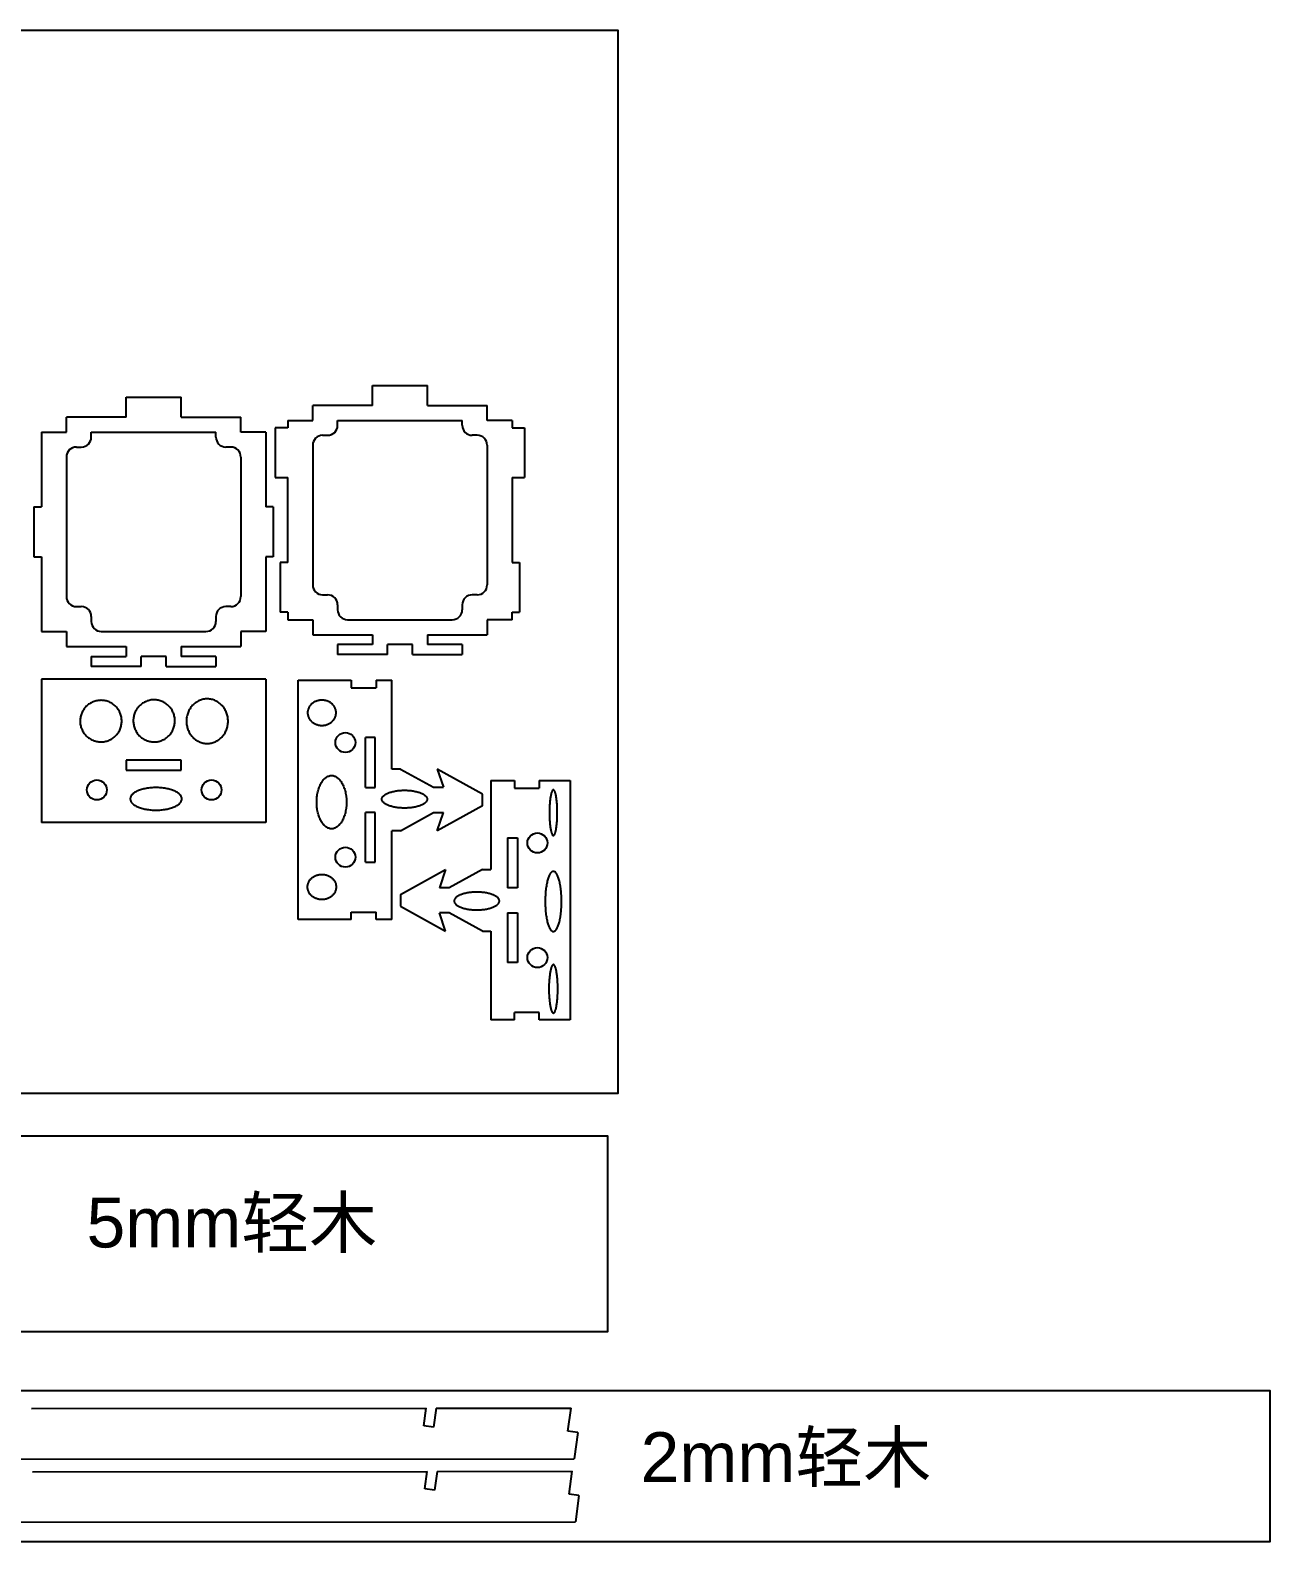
# Model space of a CAD drawing. Header units: inches. Extents: x 33 to 1703, y 106 to 883.
# Drawn here: x 1453.9 to 1702.6, y 141 to 444.2 of the extents above; entities that cross this region are included whole.
import ezdxf

# ---------------------------------------------------------------- set-up
doc = ezdxf.new("R2010")
doc.units = ezdxf.units.IN
doc.header["$MEASUREMENT"] = 0
doc.layers.add('LAYER01', color=7, linetype='Continuous')
doc.styles.get("Standard").update_dxf_attribs({"font": 'arial.ttf'})

msp = doc.modelspace()

# ---------------------------------------------------------------- linework, layer by layer
at = {"color": 240, "true_color": 0xed1f24}
for p, q in [((1473.17, 366.6), (1473.17, 370.6)), ((1473.17, 370.6), (1484.17, 370.6)), ((1484.17, 366.6), (1484.17, 370.6)), ((1522.58, 368.96), (1522.58, 372.96)), ((1522.58, 372.96), (1533.58, 372.96)), ((1533.58, 368.96), (1533.58, 372.96)), ((1510.58, 365.96), (1510.58, 368.96)), ((1522.58, 368.96), (1510.58, 368.96)), ((1533.58, 368.96), (1545.58, 368.96)), ((1545.58, 365.96), (1545.58, 368.96)), ((1461.17, 363.6), (1461.17, 366.6)), ((1473.17, 366.6), (1461.17, 366.6)), ((1484.17, 366.6), (1496.17, 366.6)), ((1496.17, 363.6), (1496.17, 366.6)), ((1505.58, 364.46), (1503.08, 364.46)), ((1503.08, 364.46), (1503.08, 354.46)), ((1505.58, 365.96), (1505.58, 364.46)), ((1505.58, 365.96), (1510.58, 365.96)), ((1515.58, 364.96), (1515.58, 365.96)), ((1515.58, 365.96), (1540.58, 365.96)), ((1540.58, 364.96), (1540.58, 365.96)), ((1550.58, 365.96), (1545.58, 365.96)), ((1550.58, 365.96), (1550.58, 364.46)), ((1550.58, 364.46), (1553.08, 364.46)), ((1553.08, 364.46), (1553.08, 354.46)), ((1456.17, 363.6), (1456.17, 348.6)), ((1456.17, 363.6), (1461.17, 363.6)), ((1466.17, 362.6), (1466.17, 363.6)), ((1466.17, 363.6), (1491.17, 363.6)), ((1491.17, 362.6), (1491.17, 363.6)), ((1501.17, 363.6), (1496.17, 363.6)), ((1501.17, 363.6), (1501.17, 348.6)), ((1510.58, 360.96), (1510.58, 332.96)), ((1512.58, 362.96), (1513.58, 362.96)), ((1543.58, 362.96), (1542.58, 362.96)), ((1545.58, 360.96), (1545.58, 332.96)), ((1461.17, 358.6), (1461.17, 330.6)), ((1463.17, 360.6), (1464.17, 360.6)), ((1494.17, 360.6), (1493.17, 360.6)), ((1496.17, 358.6), (1496.17, 330.6)), ((1503.08, 354.46), (1505.58, 354.46)), ((1505.58, 337.46), (1505.58, 354.46)), ((1550.58, 354.46), (1550.58, 337.46)), ((1550.58, 354.46), (1553.08, 354.46)), ((1454.67, 348.6), (1456.17, 348.6)), ((1454.67, 348.6), (1454.67, 338.6)), ((1502.67, 348.6), (1501.17, 348.6)), ((1502.67, 348.6), (1502.67, 338.6)), ((1454.67, 338.6), (1456.17, 338.6)), ((1456.17, 338.6), (1456.17, 323.6)), ((1501.17, 338.6), (1501.17, 323.6)), ((1502.67, 338.6), (1501.17, 338.6)), ((1505.58, 337.46), (1504.08, 337.46)), ((1504.08, 337.46), (1504.08, 327.46)), ((1550.58, 337.46), (1552.08, 337.46)), ((1552.08, 337.46), (1552.08, 327.46)), ((1512.58, 330.96), (1513.58, 330.96)), ((1543.58, 330.96), (1542.58, 330.96)), ((1463.17, 328.6), (1464.17, 328.6)), ((1494.17, 328.6), (1493.17, 328.6)), ((1515.58, 328.96), (1515.58, 327.96)), ((1540.58, 328.96), (1540.58, 327.96)), ((1466.17, 326.6), (1466.17, 325.6)), ((1491.17, 326.6), (1491.17, 325.6)), ((1505.58, 327.46), (1504.08, 327.46)), ((1505.58, 327.46), (1505.58, 325.96)), ((1505.58, 325.96), (1510.58, 325.96)), ((1510.58, 325.96), (1510.58, 322.96)), ((1517.58, 325.96), (1538.58, 325.96)), ((1550.58, 325.96), (1545.58, 325.96)), ((1545.58, 325.96), (1545.58, 322.96)), ((1550.58, 327.46), (1552.08, 327.46)), ((1550.58, 325.96), (1550.58, 327.46)), ((1456.17, 323.6), (1461.17, 323.6)), ((1461.17, 323.6), (1461.17, 320.6)), ((1468.17, 323.6), (1489.17, 323.6)), ((1501.17, 323.6), (1496.17, 323.6)), ((1496.17, 323.6), (1496.17, 320.6)), ((1510.58, 322.96), (1522.58, 322.96)), ((1522.58, 322.96), (1522.58, 320.96)), ((1533.58, 322.96), (1545.58, 322.96)), ((1533.58, 322.96), (1533.58, 320.96)), ((1461.17, 320.6), (1473.17, 320.6)), ((1466.17, 318.6), (1466.17, 316.6)), ((1466.17, 318.6), (1473.17, 318.6)), ((1473.17, 320.6), (1473.17, 318.6)), ((1481.17, 318.6), (1476.17, 318.6)), ((1476.17, 316.6), (1476.17, 318.6)), ((1481.17, 316.6), (1481.17, 318.6)), ((1484.17, 320.6), (1496.17, 320.6)), ((1484.17, 320.6), (1484.17, 318.6)), ((1491.17, 318.6), (1484.17, 318.6)), ((1491.17, 318.6), (1491.17, 316.6)), ((1515.58, 320.96), (1515.58, 318.96)), ((1522.58, 320.96), (1515.58, 320.96)), ((1525.58, 318.96), (1515.58, 318.96)), ((1525.58, 318.96), (1525.58, 320.96)), ((1530.58, 320.96), (1525.58, 320.96)), ((1530.58, 318.96), (1530.58, 320.96)), ((1530.58, 318.96), (1540.58, 318.96)), ((1540.58, 320.96), (1533.58, 320.96)), ((1540.58, 320.96), (1540.58, 318.96)), ((1476.17, 316.6), (1466.17, 316.6)), ((1481.17, 316.6), (1491.17, 316.6)), ((1501.17, 314.02), (1456.17, 314.02)), ((1456.17, 314.02), (1456.17, 285.26)), ((1501.17, 314.02), (1501.17, 285.26)), ((1507.7, 313.82), (1518.31, 313.82)), ((1507.7, 265.82), (1507.7, 313.82)), ((1518.31, 313.82), (1518.31, 312.32)), ((1523.31, 313.82), (1526.46, 313.82)), ((1523.31, 313.82), (1523.31, 312.32)), ((1526.46, 296), (1526.46, 313.82)), ((1518.31, 312.32), (1523.31, 312.32)), ((1521.14, 292.32), (1521.14, 302.32)), ((1523.14, 302.32), (1521.14, 302.32)), ((1523.14, 292.32), (1523.14, 302.32)), ((1484.17, 297.81), (1473.17, 297.81)), ((1473.17, 297.81), (1473.17, 295.81)), ((1484.17, 295.81), (1484.17, 297.81)), ((1473.17, 295.81), (1484.17, 295.81)), ((1528.18, 296), (1526.46, 296)), ((1528.18, 296), (1534.82, 292.34)), ((1544.64, 291), (1535.57, 296)), ((1535.57, 296), (1536.8, 292.34)), ((1521.14, 292.32), (1523.14, 292.32)), ((1534.82, 292.34), (1536.8, 292.34)), ((1546.34, 293.68), (1546.34, 275.87)), ((1546.34, 293.68), (1551.04, 293.68)), ((1551.04, 293.68), (1551.04, 292.18)), ((1551.04, 292.18), (1556.04, 292.18)), ((1556.04, 293.68), (1562.22, 293.68)), ((1556.04, 293.68), (1556.04, 292.18)), ((1562.22, 293.68), (1562.22, 245.68)), ((1544.64, 288.63), (1535.57, 283.63)), ((1544.64, 288.63), (1544.64, 291)), ((1501.17, 285.26), (1456.17, 285.26)), ((1521.14, 277.32), (1521.14, 287.32)), ((1523.14, 287.32), (1521.14, 287.32)), ((1523.14, 277.32), (1523.14, 287.32)), ((1528.18, 283.63), (1534.82, 287.3)), ((1534.82, 287.3), (1536.8, 287.3)), ((1535.57, 283.63), (1536.8, 287.3)), ((1526.46, 265.82), (1526.46, 283.63)), ((1528.18, 283.63), (1526.46, 283.63)), ((1549.66, 282.18), (1551.66, 282.18)), ((1549.66, 282.18), (1549.66, 272.18)), ((1551.66, 282.18), (1551.66, 272.18)), ((1521.14, 277.32), (1523.14, 277.32)), ((1528.17, 270.87), (1537.23, 275.87)), ((1537.23, 275.87), (1536.01, 272.2)), ((1544.63, 275.87), (1537.98, 272.2)), ((1544.63, 275.87), (1546.34, 275.87)), ((1528.17, 270.87), (1528.17, 268.5)), ((1537.98, 272.2), (1536.01, 272.2)), ((1551.66, 272.18), (1549.66, 272.18)), ((1518.31, 265.82), (1518.31, 267.32)), ((1518.31, 267.32), (1523.31, 267.32)), ((1523.31, 265.82), (1523.31, 267.32)), ((1528.17, 268.5), (1537.23, 263.5)), ((1537.23, 263.5), (1536.01, 267.16)), ((1537.98, 267.16), (1536.01, 267.16)), ((1544.63, 263.5), (1537.98, 267.16)), ((1549.66, 267.18), (1549.66, 257.18)), ((1549.66, 267.18), (1551.66, 267.18)), ((1551.66, 267.18), (1551.66, 257.18)), ((1518.31, 265.82), (1507.7, 265.82)), ((1526.46, 265.82), (1523.31, 265.82)), ((1544.63, 263.5), (1546.34, 263.5)), ((1546.34, 263.5), (1546.34, 245.68)), ((1551.66, 257.18), (1549.66, 257.18)), ((1551.04, 245.68), (1546.34, 245.68)), ((1556.04, 247.18), (1551.04, 247.18)), ((1551.04, 245.68), (1551.04, 247.18)), ((1556.04, 245.68), (1556.04, 247.18)), ((1562.22, 245.68), (1556.04, 245.68))]:
    msp.add_line(p, q, dxfattribs=at)
for p, q in [((1454.17, 167.71), (1533.32, 167.77)), ((1532.85, 164.27), (1533.32, 167.77)), ((1535.34, 167.77), (1534.83, 164)), ((1535.34, 167.77), (1562.41, 167.79)), ((1561.79, 163.18), (1562.41, 167.79)), ((1534.83, 164), (1532.85, 164.27)), ((1563.77, 162.92), (1561.79, 163.18)), ((1563.77, 162.92), (1563.06, 157.63)), ((1086.63, 157.3), (1563.06, 157.63)), ((1454.39, 155.05), (1533.53, 155.11)), ((1533.06, 151.61), (1533.53, 155.11)), ((1535.55, 155.11), (1535.04, 151.34)), ((1535.55, 155.11), (1562.63, 155.13)), ((1562.01, 150.53), (1562.63, 155.13)), ((1535.04, 151.34), (1533.06, 151.61)), ((1563.99, 150.26), (1562.01, 150.53)), ((1563.99, 150.26), (1563.28, 144.97)), ((1086.84, 144.65), (1563.28, 144.97))]:
    msp.add_line(p, q)
for points in [[(1083.14, 444.22), (1571.78, 444.22), (1571.78, 230.92), (1083.14, 230.92)], [(1083.14, 222.42), (1569.69, 222.42), (1569.69, 183.1), (1083.14, 183.1)], [(1083.14, 171.32), (1702.57, 171.32), (1702.57, 140.99), (1083.14, 140.99)]]:
    msp.add_lwpolyline(points, close=True)
for points in [[(1468.08, 301.45, 0), (1468.28, 301.45, 0), (1468.49, 301.46, 0), (1468.69, 301.49, 0), (1468.89, 301.52, 0), (1469.09, 301.57, 0), (1469.29, 301.62, 0), (1469.48, 301.68, 0), (1469.68, 301.75, 0), (1469.86, 301.84, 0), (1470.05, 301.93, 0), (1470.23, 302.03, 0), (1470.4, 302.13, 0), (1470.57, 302.25, 0), (1470.73, 302.38, 0), (1470.89, 302.51, 0), (1471.04, 302.65, 0), (1471.18, 302.8, 0), (1471.31, 302.95, 0), (1471.44, 303.11, 0), (1471.56, 303.28, 0), (1471.67, 303.45, 0), (1471.77, 303.63, 0), (1471.87, 303.81, 0), (1471.95, 304, 0), (1472.03, 304.19, 0), (1472.09, 304.38, 0), (1472.15, 304.58, 0), (1472.19, 304.78, 0), (1472.23, 304.98, 0), (1472.26, 305.18, 0), (1472.27, 305.39, 0), (1472.28, 305.59, 0), (1472.28, 305.8, 0), (1472.26, 306, 0), (1472.24, 306.21, 0), (1472.21, 306.41, 0), (1472.16, 306.61, 0), (1472.11, 306.81, 0), (1472.05, 307, 0), (1471.97, 307.19, 0), (1471.89, 307.38, 0), (1471.8, 307.56, 0), (1471.7, 307.74, 0), (1471.59, 307.92, 0), (1471.48, 308.09, 0), (1471.35, 308.25, 0), (1471.22, 308.4, 0), (1471.08, 308.55, 0), (1470.93, 308.7, 0), (1470.78, 308.83, 0), (1470.62, 308.96, 0), (1470.45, 309.08, 0), (1470.28, 309.19, 0), (1470.1, 309.29, 0), (1469.92, 309.38, 0), (1469.73, 309.47, 0), (1469.54, 309.54, 0), (1469.35, 309.61, 0), (1469.15, 309.67, 0), (1468.95, 309.71, 0), (1468.75, 309.75, 0), (1468.54, 309.77, 0), (1468.34, 309.79, 0), (1468.14, 309.8, 0), (1467.93, 309.79, 0), (1467.73, 309.78, 0), (1467.52, 309.76, 0), (1467.32, 309.72, 0), (1467.12, 309.68, 0), (1466.92, 309.63, 0), (1466.73, 309.56, 0), (1466.54, 309.49, 0), (1466.35, 309.41, 0), (1466.16, 309.32, 0), (1465.99, 309.22, 0), (1465.81, 309.11, 0), (1465.64, 308.99, 0), (1465.48, 308.87, 0), (1465.32, 308.74, 0), (1465.17, 308.6, 0), (1465.03, 308.45, 0), (1464.9, 308.29, 0), (1464.77, 308.13, 0), (1464.65, 307.97, 0), (1464.54, 307.79, 0), (1464.44, 307.62, 0), (1464.34, 307.43, 0), (1464.26, 307.25, 0), (1464.18, 307.06, 0), (1464.12, 306.86, 0), (1464.06, 306.67, 0), (1464.02, 306.47, 0), (1463.98, 306.26, 0), (1463.95, 306.06, 0), (1463.94, 305.86, 0), (1463.93, 305.65, 0), (1463.93, 305.45, 0), (1463.95, 305.24, 0), (1463.97, 305.04, 0), (1464.01, 304.84, 0), (1464.05, 304.64, 0), (1464.1, 304.44, 0), (1464.16, 304.24, 0), (1464.24, 304.05, 0), (1464.32, 303.86, 0), (1464.41, 303.68, 0), (1464.51, 303.5, 0), (1464.62, 303.33, 0), (1464.73, 303.16, 0), (1464.86, 303, 0), (1464.99, 302.84, 0), (1465.13, 302.69, 0), (1465.28, 302.55, 0), (1465.43, 302.41, 0), (1465.59, 302.29, 0), (1465.76, 302.17, 0), (1465.93, 302.06, 0), (1466.11, 301.95, 0), (1466.29, 301.86, 0), (1466.48, 301.78, 0), (1466.67, 301.7, 0), (1466.87, 301.64, 0), (1467.06, 301.58, 0), (1467.26, 301.53, 0), (1467.46, 301.5, 0), (1467.67, 301.47, 0), (1467.87, 301.45, 0), (1468.08, 301.45, 0)], [(1478.74, 301.45, 0), (1478.94, 301.45, 0), (1479.15, 301.46, 0), (1479.35, 301.49, 0), (1479.55, 301.52, 0), (1479.75, 301.56, 0), (1479.95, 301.62, 0), (1480.14, 301.68, 0), (1480.34, 301.76, 0), (1480.52, 301.84, 0), (1480.71, 301.93, 0), (1480.89, 302.03, 0), (1481.06, 302.14, 0), (1481.23, 302.26, 0), (1481.39, 302.39, 0), (1481.55, 302.52, 0), (1481.7, 302.66, 0), (1481.84, 302.81, 0), (1481.97, 302.97, 0), (1482.1, 303.13, 0), (1482.22, 303.3, 0), (1482.33, 303.47, 0), (1482.43, 303.65, 0), (1482.53, 303.84, 0), (1482.61, 304.03, 0), (1482.69, 304.22, 0), (1482.75, 304.42, 0), (1482.81, 304.62, 0), (1482.86, 304.82, 0), (1482.89, 305.02, 0), (1482.92, 305.23, 0), (1482.93, 305.43, 0), (1482.94, 305.64, 0), (1482.94, 305.85, 0), (1482.92, 306.06, 0), (1482.9, 306.26, 0), (1482.87, 306.47, 0), (1482.82, 306.67, 0), (1482.77, 306.87, 0), (1482.71, 307.07, 0), (1482.64, 307.26, 0), (1482.55, 307.45, 0), (1482.46, 307.64, 0), (1482.36, 307.82, 0), (1482.25, 307.99, 0), (1482.14, 308.16, 0), (1482.01, 308.33, 0), (1481.88, 308.49, 0), (1481.74, 308.64, 0), (1481.59, 308.78, 0), (1481.44, 308.92, 0), (1481.28, 309.05, 0), (1481.11, 309.17, 0), (1480.94, 309.28, 0), (1480.76, 309.38, 0), (1480.58, 309.48, 0), (1480.39, 309.56, 0), (1480.2, 309.64, 0), (1480.01, 309.71, 0), (1479.81, 309.76, 0), (1479.61, 309.81, 0), (1479.41, 309.85, 0), (1479.21, 309.87, 0), (1479, 309.89, 0), (1478.8, 309.9, 0), (1478.59, 309.89, 0), (1478.39, 309.88, 0), (1478.18, 309.86, 0), (1477.98, 309.82, 0), (1477.78, 309.78, 0), (1477.58, 309.72, 0), (1477.39, 309.66, 0), (1477.2, 309.59, 0), (1477.01, 309.5, 0), (1476.82, 309.41, 0), (1476.65, 309.31, 0), (1476.47, 309.2, 0), (1476.3, 309.08, 0), (1476.14, 308.96, 0), (1475.98, 308.82, 0), (1475.84, 308.68, 0), (1475.69, 308.53, 0), (1475.56, 308.38, 0), (1475.43, 308.21, 0), (1475.31, 308.04, 0), (1475.2, 307.87, 0), (1475.1, 307.69, 0), (1475, 307.51, 0), (1474.92, 307.32, 0), (1474.85, 307.12, 0), (1474.78, 306.93, 0), (1474.72, 306.73, 0), (1474.68, 306.52, 0), (1474.64, 306.32, 0), (1474.61, 306.12, 0), (1474.6, 305.91, 0), (1474.59, 305.7, 0), (1474.59, 305.49, 0), (1474.61, 305.29, 0), (1474.63, 305.08, 0), (1474.67, 304.88, 0), (1474.71, 304.67, 0), (1474.76, 304.47, 0), (1474.83, 304.28, 0), (1474.9, 304.08, 0), (1474.98, 303.89, 0), (1475.07, 303.71, 0), (1475.17, 303.52, 0), (1475.28, 303.35, 0), (1475.39, 303.18, 0), (1475.52, 303.01, 0), (1475.65, 302.86, 0), (1475.79, 302.7, 0), (1475.94, 302.56, 0), (1476.09, 302.42, 0), (1476.25, 302.29, 0), (1476.42, 302.17, 0), (1476.59, 302.06, 0), (1476.77, 301.96, 0), (1476.95, 301.86, 0), (1477.14, 301.78, 0), (1477.33, 301.7, 0), (1477.53, 301.64, 0), (1477.72, 301.58, 0), (1477.92, 301.53, 0), (1478.12, 301.5, 0), (1478.33, 301.47, 0), (1478.53, 301.45, 0), (1478.74, 301.45, 0)], [(1489.39, 301.13, 0), (1489.6, 301.13, 0), (1489.8, 301.15, 0), (1490.01, 301.17, 0), (1490.21, 301.21, 0), (1490.41, 301.25, 0), (1490.61, 301.31, 0), (1490.8, 301.38, 0), (1490.99, 301.46, 0), (1491.18, 301.54, 0), (1491.37, 301.64, 0), (1491.55, 301.75, 0), (1491.72, 301.87, 0), (1491.89, 301.99, 0), (1492.05, 302.12, 0), (1492.21, 302.27, 0), (1492.36, 302.42, 0), (1492.5, 302.58, 0), (1492.63, 302.74, 0), (1492.76, 302.91, 0), (1492.88, 303.09, 0), (1492.99, 303.28, 0), (1493.09, 303.47, 0), (1493.19, 303.66, 0), (1493.27, 303.86, 0), (1493.35, 304.07, 0), (1493.41, 304.27, 0), (1493.47, 304.49, 0), (1493.52, 304.7, 0), (1493.55, 304.92, 0), (1493.58, 305.13, 0), (1493.6, 305.35, 0), (1493.6, 305.57, 0), (1493.6, 305.79, 0), (1493.58, 306.01, 0), (1493.56, 306.23, 0), (1493.53, 306.45, 0), (1493.48, 306.66, 0), (1493.43, 306.87, 0), (1493.37, 307.08, 0), (1493.3, 307.29, 0), (1493.21, 307.49, 0), (1493.12, 307.68, 0), (1493.02, 307.88, 0), (1492.92, 308.06, 0), (1492.8, 308.24, 0), (1492.67, 308.42, 0), (1492.54, 308.58, 0), (1492.4, 308.74, 0), (1492.25, 308.9, 0), (1492.1, 309.04, 0), (1491.94, 309.18, 0), (1491.77, 309.31, 0), (1491.6, 309.42, 0), (1491.42, 309.53, 0), (1491.24, 309.63, 0), (1491.05, 309.72, 0), (1490.86, 309.8, 0), (1490.67, 309.87, 0), (1490.47, 309.93, 0), (1490.27, 309.98, 0), (1490.07, 310.02, 0), (1489.87, 310.05, 0), (1489.66, 310.07, 0), (1489.46, 310.08, 0), (1489.25, 310.07, 0), (1489.05, 310.06, 0), (1488.85, 310.03, 0), (1488.64, 310, 0), (1488.44, 309.95, 0), (1488.25, 309.89, 0), (1488.05, 309.82, 0), (1487.86, 309.75, 0), (1487.67, 309.66, 0), (1487.49, 309.56, 0), (1487.31, 309.45, 0), (1487.13, 309.34, 0), (1486.97, 309.21, 0), (1486.8, 309.08, 0), (1486.65, 308.94, 0), (1486.5, 308.79, 0), (1486.35, 308.63, 0), (1486.22, 308.46, 0), (1486.09, 308.29, 0), (1485.97, 308.11, 0), (1485.86, 307.93, 0), (1485.76, 307.74, 0), (1485.67, 307.54, 0), (1485.58, 307.34, 0), (1485.51, 307.14, 0), (1485.44, 306.93, 0), (1485.38, 306.72, 0), (1485.34, 306.5, 0), (1485.3, 306.29, 0), (1485.27, 306.07, 0), (1485.26, 305.85, 0), (1485.25, 305.63, 0), (1485.25, 305.41, 0), (1485.27, 305.19, 0), (1485.29, 304.97, 0), (1485.33, 304.76, 0), (1485.37, 304.54, 0), (1485.42, 304.33, 0), (1485.48, 304.12, 0), (1485.56, 303.92, 0), (1485.64, 303.72, 0), (1485.73, 303.52, 0), (1485.83, 303.33, 0), (1485.94, 303.14, 0), (1486.05, 302.96, 0), (1486.18, 302.79, 0), (1486.31, 302.62, 0), (1486.45, 302.46, 0), (1486.6, 302.31, 0), (1486.75, 302.16, 0), (1486.91, 302.03, 0), (1487.08, 301.9, 0), (1487.25, 301.78, 0), (1487.43, 301.67, 0), (1487.61, 301.57, 0), (1487.8, 301.48, 0), (1487.99, 301.4, 0), (1488.18, 301.33, 0), (1488.38, 301.27, 0), (1488.58, 301.22, 0), (1488.78, 301.18, 0), (1488.99, 301.15, 0), (1489.19, 301.13, 0), (1489.39, 301.13, 0)], [(1509.56, 307.29, 0), (1509.56, 307.17, 0), (1509.57, 307.05, 0), (1509.59, 306.92, 0), (1509.61, 306.8, 0), (1509.64, 306.68, 0), (1509.68, 306.56, 0), (1509.73, 306.44, 0), (1509.78, 306.32, 0), (1509.83, 306.21, 0), (1509.9, 306.1, 0), (1509.97, 305.99, 0), (1510.04, 305.89, 0), (1510.12, 305.78, 0), (1510.21, 305.69, 0), (1510.3, 305.59, 0), (1510.4, 305.5, 0), (1510.5, 305.42, 0), (1510.61, 305.34, 0), (1510.72, 305.26, 0), (1510.83, 305.19, 0), (1510.95, 305.12, 0), (1511.07, 305.06, 0), (1511.2, 305, 0), (1511.33, 304.95, 0), (1511.46, 304.91, 0), (1511.59, 304.87, 0), (1511.73, 304.84, 0), (1511.86, 304.81, 0), (1512, 304.79, 0), (1512.14, 304.77, 0), (1512.28, 304.76, 0), (1512.42, 304.76, 0), (1512.56, 304.76, 0), (1512.7, 304.77, 0), (1512.84, 304.79, 0), (1512.98, 304.81, 0), (1513.12, 304.84, 0), (1513.25, 304.87, 0), (1513.39, 304.91, 0), (1513.52, 304.95, 0), (1513.65, 305, 0), (1513.77, 305.06, 0), (1513.89, 305.12, 0), (1514.01, 305.19, 0), (1514.13, 305.26, 0), (1514.24, 305.34, 0), (1514.34, 305.42, 0), (1514.45, 305.5, 0), (1514.54, 305.59, 0), (1514.63, 305.69, 0), (1514.72, 305.78, 0), (1514.8, 305.89, 0), (1514.88, 305.99, 0), (1514.95, 306.1, 0), (1515.01, 306.21, 0), (1515.07, 306.32, 0), (1515.12, 306.44, 0), (1515.16, 306.56, 0), (1515.2, 306.68, 0), (1515.23, 306.8, 0), (1515.25, 306.92, 0), (1515.27, 307.05, 0), (1515.28, 307.17, 0), (1515.28, 307.29, 0), (1515.28, 307.42, 0), (1515.27, 307.54, 0), (1515.25, 307.67, 0), (1515.23, 307.79, 0), (1515.2, 307.91, 0), (1515.16, 308.03, 0), (1515.12, 308.15, 0), (1515.07, 308.26, 0), (1515.01, 308.38, 0), (1514.95, 308.49, 0), (1514.88, 308.6, 0), (1514.8, 308.7, 0), (1514.72, 308.8, 0), (1514.63, 308.9, 0), (1514.54, 309, 0), (1514.45, 309.09, 0), (1514.34, 309.17, 0), (1514.24, 309.25, 0), (1514.13, 309.33, 0), (1514.01, 309.4, 0), (1513.89, 309.47, 0), (1513.77, 309.53, 0), (1513.65, 309.58, 0), (1513.52, 309.63, 0), (1513.39, 309.68, 0), (1513.25, 309.72, 0), (1513.12, 309.75, 0), (1512.98, 309.78, 0), (1512.84, 309.8, 0), (1512.7, 309.82, 0), (1512.56, 309.82, 0), (1512.42, 309.83, 0), (1512.28, 309.82, 0), (1512.14, 309.82, 0), (1512, 309.8, 0), (1511.86, 309.78, 0), (1511.73, 309.75, 0), (1511.59, 309.72, 0), (1511.46, 309.68, 0), (1511.33, 309.63, 0), (1511.2, 309.58, 0), (1511.07, 309.53, 0), (1510.95, 309.47, 0), (1510.83, 309.4, 0), (1510.72, 309.33, 0), (1510.61, 309.25, 0), (1510.5, 309.17, 0), (1510.4, 309.09, 0), (1510.3, 309, 0), (1510.21, 308.9, 0), (1510.12, 308.8, 0), (1510.04, 308.7, 0), (1509.97, 308.6, 0), (1509.9, 308.49, 0), (1509.83, 308.38, 0), (1509.78, 308.26, 0), (1509.73, 308.15, 0), (1509.68, 308.03, 0), (1509.64, 307.91, 0), (1509.61, 307.79, 0), (1509.59, 307.67, 0), (1509.57, 307.54, 0), (1509.56, 307.42, 0), (1509.56, 307.29, 0)], [(1514.37, 284.02, 0), (1514.23, 284.02, 0), (1514.08, 284.04, 0), (1513.93, 284.08, 0), (1513.79, 284.12, 0), (1513.65, 284.18, 0), (1513.5, 284.25, 0), (1513.37, 284.33, 0), (1513.23, 284.42, 0), (1513.09, 284.53, 0), (1512.96, 284.65, 0), (1512.84, 284.78, 0), (1512.71, 284.92, 0), (1512.59, 285.07, 0), (1512.48, 285.23, 0), (1512.37, 285.4, 0), (1512.26, 285.58, 0), (1512.16, 285.77, 0), (1512.06, 285.97, 0), (1511.97, 286.18, 0), (1511.89, 286.39, 0), (1511.81, 286.61, 0), (1511.74, 286.84, 0), (1511.67, 287.08, 0), (1511.61, 287.32, 0), (1511.56, 287.56, 0), (1511.51, 287.81, 0), (1511.47, 288.06, 0), (1511.44, 288.32, 0), (1511.42, 288.58, 0), (1511.4, 288.84, 0), (1511.39, 289.1, 0), (1511.38, 289.36, 0), (1511.39, 289.62, 0), (1511.4, 289.89, 0), (1511.42, 290.15, 0), (1511.44, 290.4, 0), (1511.47, 290.66, 0), (1511.51, 290.91, 0), (1511.56, 291.16, 0), (1511.61, 291.41, 0), (1511.67, 291.65, 0), (1511.74, 291.88, 0), (1511.81, 292.11, 0), (1511.89, 292.33, 0), (1511.97, 292.55, 0), (1512.06, 292.75, 0), (1512.16, 292.95, 0), (1512.26, 293.14, 0), (1512.37, 293.32, 0), (1512.48, 293.49, 0), (1512.59, 293.65, 0), (1512.71, 293.81, 0), (1512.84, 293.95, 0), (1512.96, 294.08, 0), (1513.09, 294.19, 0), (1513.23, 294.3, 0), (1513.37, 294.39, 0), (1513.5, 294.48, 0), (1513.65, 294.55, 0), (1513.79, 294.6, 0), (1513.93, 294.65, 0), (1514.08, 294.68, 0), (1514.23, 294.7, 0), (1514.37, 294.71, 0), (1514.52, 294.7, 0), (1514.66, 294.68, 0), (1514.81, 294.65, 0), (1514.95, 294.6, 0), (1515.1, 294.55, 0), (1515.24, 294.48, 0), (1515.38, 294.39, 0), (1515.51, 294.3, 0), (1515.65, 294.19, 0), (1515.78, 294.08, 0), (1515.91, 293.95, 0), (1516.03, 293.81, 0), (1516.15, 293.65, 0), (1516.27, 293.49, 0), (1516.38, 293.32, 0), (1516.48, 293.14, 0), (1516.58, 292.95, 0), (1516.68, 292.75, 0), (1516.77, 292.55, 0), (1516.86, 292.33, 0), (1516.93, 292.11, 0), (1517.01, 291.88, 0), (1517.07, 291.65, 0), (1517.13, 291.41, 0), (1517.18, 291.16, 0), (1517.23, 290.91, 0), (1517.27, 290.66, 0), (1517.3, 290.4, 0), (1517.33, 290.15, 0), (1517.34, 289.89, 0), (1517.36, 289.62, 0), (1517.36, 289.36, 0), (1517.36, 289.1, 0), (1517.34, 288.84, 0), (1517.33, 288.58, 0), (1517.3, 288.32, 0), (1517.27, 288.06, 0), (1517.23, 287.81, 0), (1517.18, 287.56, 0), (1517.13, 287.32, 0), (1517.07, 287.08, 0), (1517.01, 286.84, 0), (1516.93, 286.61, 0), (1516.86, 286.39, 0), (1516.77, 286.18, 0), (1516.68, 285.97, 0), (1516.58, 285.77, 0), (1516.48, 285.58, 0), (1516.38, 285.4, 0), (1516.27, 285.23, 0), (1516.15, 285.07, 0), (1516.03, 284.92, 0), (1515.91, 284.78, 0), (1515.78, 284.65, 0), (1515.65, 284.53, 0), (1515.51, 284.42, 0), (1515.38, 284.33, 0), (1515.24, 284.25, 0), (1515.1, 284.18, 0), (1514.95, 284.12, 0), (1514.81, 284.08, 0), (1514.66, 284.04, 0), (1514.52, 284.02, 0), (1514.37, 284.02, 0)], [(1484.32, 290.02, 0), (1484.32, 290.14, 0), (1484.3, 290.25, 0), (1484.27, 290.36, 0), (1484.23, 290.47, 0), (1484.17, 290.57, 0), (1484.1, 290.68, 0), (1484.02, 290.79, 0), (1483.93, 290.89, 0), (1483.83, 290.99, 0), (1483.71, 291.09, 0), (1483.59, 291.19, 0), (1483.45, 291.28, 0), (1483.31, 291.37, 0), (1483.15, 291.46, 0), (1482.98, 291.55, 0), (1482.81, 291.63, 0), (1482.62, 291.7, 0), (1482.43, 291.78, 0), (1482.23, 291.84, 0), (1482.02, 291.91, 0), (1481.81, 291.97, 0), (1481.59, 292.02, 0), (1481.36, 292.07, 0), (1481.13, 292.12, 0), (1480.89, 292.16, 0), (1480.65, 292.19, 0), (1480.41, 292.22, 0), (1480.16, 292.25, 0), (1479.91, 292.27, 0), (1479.66, 292.28, 0), (1479.4, 292.29, 0), (1479.15, 292.29, 0), (1478.89, 292.29, 0), (1478.64, 292.28, 0), (1478.39, 292.27, 0), (1478.14, 292.25, 0), (1477.89, 292.22, 0), (1477.65, 292.19, 0), (1477.4, 292.16, 0), (1477.17, 292.12, 0), (1476.94, 292.07, 0), (1476.71, 292.02, 0), (1476.49, 291.97, 0), (1476.27, 291.91, 0), (1476.07, 291.84, 0), (1475.86, 291.78, 0), (1475.67, 291.7, 0), (1475.49, 291.63, 0), (1475.31, 291.55, 0), (1475.15, 291.46, 0), (1474.99, 291.37, 0), (1474.84, 291.28, 0), (1474.71, 291.19, 0), (1474.58, 291.09, 0), (1474.47, 290.99, 0), (1474.37, 290.89, 0), (1474.28, 290.79, 0), (1474.2, 290.68, 0), (1474.13, 290.57, 0), (1474.07, 290.47, 0), (1474.03, 290.36, 0), (1474, 290.25, 0), (1473.98, 290.14, 0), (1473.97, 290.02, 0), (1473.98, 289.91, 0), (1474, 289.8, 0), (1474.03, 289.69, 0), (1474.07, 289.58, 0), (1474.13, 289.47, 0), (1474.2, 289.37, 0), (1474.28, 289.26, 0), (1474.37, 289.16, 0), (1474.47, 289.06, 0), (1474.58, 288.96, 0), (1474.71, 288.86, 0), (1474.84, 288.77, 0), (1474.99, 288.67, 0), (1475.15, 288.59, 0), (1475.31, 288.5, 0), (1475.49, 288.42, 0), (1475.67, 288.34, 0), (1475.86, 288.27, 0), (1476.07, 288.2, 0), (1476.27, 288.14, 0), (1476.49, 288.08, 0), (1476.71, 288.03, 0), (1476.94, 287.98, 0), (1477.17, 287.93, 0), (1477.4, 287.89, 0), (1477.65, 287.86, 0), (1477.89, 287.83, 0), (1478.14, 287.8, 0), (1478.39, 287.78, 0), (1478.64, 287.77, 0), (1478.89, 287.76, 0), (1479.15, 287.76, 0), (1479.4, 287.76, 0), (1479.66, 287.77, 0), (1479.91, 287.78, 0), (1480.16, 287.8, 0), (1480.41, 287.83, 0), (1480.65, 287.86, 0), (1480.89, 287.89, 0), (1481.13, 287.93, 0), (1481.36, 287.98, 0), (1481.59, 288.03, 0), (1481.81, 288.08, 0), (1482.02, 288.14, 0), (1482.23, 288.2, 0), (1482.43, 288.27, 0), (1482.62, 288.34, 0), (1482.81, 288.42, 0), (1482.98, 288.5, 0), (1483.15, 288.59, 0), (1483.31, 288.67, 0), (1483.45, 288.77, 0), (1483.59, 288.86, 0), (1483.71, 288.96, 0), (1483.83, 289.06, 0), (1483.93, 289.16, 0), (1484.02, 289.26, 0), (1484.1, 289.37, 0), (1484.17, 289.47, 0), (1484.23, 289.58, 0), (1484.27, 289.69, 0), (1484.3, 289.8, 0), (1484.32, 289.91, 0), (1484.32, 290.02, 0)], [(1533.54, 289.96, 0), (1533.54, 289.87, 0), (1533.52, 289.79, 0), (1533.49, 289.7, 0), (1533.45, 289.61, 0), (1533.41, 289.53, 0), (1533.35, 289.44, 0), (1533.28, 289.36, 0), (1533.2, 289.28, 0), (1533.11, 289.2, 0), (1533.01, 289.12, 0), (1532.9, 289.04, 0), (1532.78, 288.97, 0), (1532.65, 288.9, 0), (1532.51, 288.83, 0), (1532.37, 288.76, 0), (1532.21, 288.7, 0), (1532.05, 288.64, 0), (1531.88, 288.58, 0), (1531.71, 288.53, 0), (1531.52, 288.48, 0), (1531.34, 288.43, 0), (1531.14, 288.39, 0), (1530.94, 288.35, 0), (1530.74, 288.31, 0), (1530.53, 288.28, 0), (1530.32, 288.25, 0), (1530.1, 288.23, 0), (1529.89, 288.21, 0), (1529.67, 288.2, 0), (1529.45, 288.18, 0), (1529.22, 288.18, 0), (1529, 288.18, 0), (1528.78, 288.18, 0), (1528.56, 288.18, 0), (1528.33, 288.2, 0), (1528.12, 288.21, 0), (1527.9, 288.23, 0), (1527.68, 288.25, 0), (1527.47, 288.28, 0), (1527.26, 288.31, 0), (1527.06, 288.35, 0), (1526.86, 288.39, 0), (1526.67, 288.43, 0), (1526.48, 288.48, 0), (1526.3, 288.53, 0), (1526.12, 288.58, 0), (1525.95, 288.64, 0), (1525.79, 288.7, 0), (1525.64, 288.76, 0), (1525.49, 288.83, 0), (1525.35, 288.9, 0), (1525.23, 288.97, 0), (1525.11, 289.04, 0), (1525, 289.12, 0), (1524.9, 289.2, 0), (1524.81, 289.28, 0), (1524.73, 289.36, 0), (1524.66, 289.44, 0), (1524.6, 289.53, 0), (1524.55, 289.61, 0), (1524.51, 289.7, 0), (1524.48, 289.79, 0), (1524.47, 289.87, 0), (1524.46, 289.96, 0), (1524.47, 290.05, 0), (1524.48, 290.14, 0), (1524.51, 290.22, 0), (1524.55, 290.31, 0), (1524.6, 290.39, 0), (1524.66, 290.48, 0), (1524.73, 290.56, 0), (1524.81, 290.64, 0), (1524.9, 290.72, 0), (1525, 290.8, 0), (1525.11, 290.88, 0), (1525.23, 290.95, 0), (1525.35, 291.02, 0), (1525.49, 291.09, 0), (1525.64, 291.16, 0), (1525.79, 291.22, 0), (1525.95, 291.28, 0), (1526.12, 291.34, 0), (1526.3, 291.39, 0), (1526.48, 291.44, 0), (1526.67, 291.49, 0), (1526.86, 291.53, 0), (1527.06, 291.57, 0), (1527.26, 291.61, 0), (1527.47, 291.64, 0), (1527.68, 291.67, 0), (1527.9, 291.69, 0), (1528.12, 291.71, 0), (1528.33, 291.73, 0), (1528.56, 291.74, 0), (1528.78, 291.74, 0), (1529, 291.75, 0), (1529.22, 291.74, 0), (1529.45, 291.74, 0), (1529.67, 291.73, 0), (1529.89, 291.71, 0), (1530.1, 291.69, 0), (1530.32, 291.67, 0), (1530.53, 291.64, 0), (1530.74, 291.61, 0), (1530.94, 291.57, 0), (1531.14, 291.53, 0), (1531.34, 291.49, 0), (1531.52, 291.44, 0), (1531.71, 291.39, 0), (1531.88, 291.34, 0), (1532.05, 291.28, 0), (1532.21, 291.22, 0), (1532.37, 291.16, 0), (1532.51, 291.09, 0), (1532.65, 291.02, 0), (1532.78, 290.95, 0), (1532.9, 290.88, 0), (1533.01, 290.8, 0), (1533.11, 290.72, 0), (1533.2, 290.64, 0), (1533.28, 290.56, 0), (1533.35, 290.48, 0), (1533.41, 290.39, 0), (1533.45, 290.31, 0), (1533.49, 290.22, 0), (1533.52, 290.14, 0), (1533.54, 290.05, 0), (1533.54, 289.96, 0)], [(1558.86, 291.85, 0), (1558.82, 291.85, 0), (1558.78, 291.83, 0), (1558.74, 291.8, 0), (1558.7, 291.77, 0), (1558.67, 291.72, 0), (1558.63, 291.66, 0), (1558.59, 291.59, 0), (1558.56, 291.5, 0), (1558.52, 291.41, 0), (1558.49, 291.31, 0), (1558.45, 291.2, 0), (1558.42, 291.08, 0), (1558.39, 290.95, 0), (1558.36, 290.81, 0), (1558.33, 290.66, 0), (1558.3, 290.51, 0), (1558.27, 290.34, 0), (1558.25, 290.17, 0), (1558.22, 289.99, 0), (1558.2, 289.81, 0), (1558.18, 289.62, 0), (1558.16, 289.42, 0), (1558.14, 289.22, 0), (1558.13, 289.01, 0), (1558.11, 288.8, 0), (1558.1, 288.59, 0), (1558.09, 288.37, 0), (1558.08, 288.15, 0), (1558.08, 287.92, 0), (1558.07, 287.7, 0), (1558.07, 287.47, 0), (1558.07, 287.25, 0), (1558.07, 287.02, 0), (1558.07, 286.8, 0), (1558.08, 286.57, 0), (1558.08, 286.35, 0), (1558.09, 286.13, 0), (1558.1, 285.91, 0), (1558.11, 285.7, 0), (1558.13, 285.49, 0), (1558.14, 285.28, 0), (1558.16, 285.08, 0), (1558.18, 284.88, 0), (1558.2, 284.69, 0), (1558.22, 284.5, 0), (1558.25, 284.33, 0), (1558.27, 284.15, 0), (1558.3, 283.99, 0), (1558.33, 283.83, 0), (1558.36, 283.69, 0), (1558.39, 283.55, 0), (1558.42, 283.42, 0), (1558.45, 283.3, 0), (1558.49, 283.19, 0), (1558.52, 283.08, 0), (1558.56, 282.99, 0), (1558.59, 282.91, 0), (1558.63, 282.84, 0), (1558.67, 282.78, 0), (1558.7, 282.73, 0), (1558.74, 282.69, 0), (1558.78, 282.66, 0), (1558.82, 282.65, 0), (1558.86, 282.64, 0), (1558.9, 282.65, 0), (1558.93, 282.66, 0), (1558.97, 282.69, 0), (1559.01, 282.73, 0), (1559.05, 282.78, 0), (1559.09, 282.84, 0), (1559.12, 282.91, 0), (1559.16, 282.99, 0), (1559.19, 283.08, 0), (1559.23, 283.19, 0), (1559.26, 283.3, 0), (1559.3, 283.42, 0), (1559.33, 283.55, 0), (1559.36, 283.69, 0), (1559.39, 283.83, 0), (1559.42, 283.99, 0), (1559.44, 284.15, 0), (1559.47, 284.33, 0), (1559.49, 284.5, 0), (1559.51, 284.69, 0), (1559.53, 284.88, 0), (1559.55, 285.08, 0), (1559.57, 285.28, 0), (1559.59, 285.49, 0), (1559.6, 285.7, 0), (1559.61, 285.91, 0), (1559.62, 286.13, 0), (1559.63, 286.35, 0), (1559.64, 286.57, 0), (1559.64, 286.8, 0), (1559.65, 287.02, 0), (1559.65, 287.25, 0), (1559.65, 287.47, 0), (1559.64, 287.7, 0), (1559.64, 287.92, 0), (1559.63, 288.15, 0), (1559.62, 288.37, 0), (1559.61, 288.59, 0), (1559.6, 288.8, 0), (1559.59, 289.01, 0), (1559.57, 289.22, 0), (1559.55, 289.42, 0), (1559.53, 289.62, 0), (1559.51, 289.81, 0), (1559.49, 289.99, 0), (1559.47, 290.17, 0), (1559.44, 290.34, 0), (1559.42, 290.51, 0), (1559.39, 290.66, 0), (1559.36, 290.81, 0), (1559.33, 290.95, 0), (1559.3, 291.08, 0), (1559.26, 291.2, 0), (1559.23, 291.31, 0), (1559.19, 291.41, 0), (1559.16, 291.5, 0), (1559.12, 291.59, 0), (1559.09, 291.66, 0), (1559.05, 291.72, 0), (1559.01, 291.77, 0), (1558.97, 291.8, 0), (1558.93, 291.83, 0), (1558.9, 291.85, 0), (1558.86, 291.85, 0)], [(1509.56, 272.35, 0), (1509.56, 272.47, 0), (1509.57, 272.6, 0), (1509.59, 272.72, 0), (1509.61, 272.84, 0), (1509.64, 272.97, 0), (1509.68, 273.09, 0), (1509.73, 273.2, 0), (1509.78, 273.32, 0), (1509.83, 273.43, 0), (1509.9, 273.54, 0), (1509.97, 273.65, 0), (1510.04, 273.76, 0), (1510.12, 273.86, 0), (1510.21, 273.96, 0), (1510.3, 274.05, 0), (1510.4, 274.14, 0), (1510.5, 274.23, 0), (1510.61, 274.31, 0), (1510.72, 274.38, 0), (1510.83, 274.46, 0), (1510.95, 274.52, 0), (1511.07, 274.58, 0), (1511.2, 274.64, 0), (1511.33, 274.69, 0), (1511.46, 274.74, 0), (1511.59, 274.77, 0), (1511.73, 274.81, 0), (1511.86, 274.83, 0), (1512, 274.86, 0), (1512.14, 274.87, 0), (1512.28, 274.88, 0), (1512.42, 274.88, 0), (1512.56, 274.88, 0), (1512.7, 274.87, 0), (1512.84, 274.86, 0), (1512.98, 274.83, 0), (1513.12, 274.81, 0), (1513.25, 274.77, 0), (1513.39, 274.74, 0), (1513.52, 274.69, 0), (1513.65, 274.64, 0), (1513.77, 274.58, 0), (1513.89, 274.52, 0), (1514.01, 274.46, 0), (1514.13, 274.38, 0), (1514.24, 274.31, 0), (1514.34, 274.23, 0), (1514.45, 274.14, 0), (1514.54, 274.05, 0), (1514.63, 273.96, 0), (1514.72, 273.86, 0), (1514.8, 273.76, 0), (1514.88, 273.65, 0), (1514.95, 273.54, 0), (1515.01, 273.43, 0), (1515.07, 273.32, 0), (1515.12, 273.2, 0), (1515.16, 273.09, 0), (1515.2, 272.97, 0), (1515.23, 272.84, 0), (1515.25, 272.72, 0), (1515.27, 272.6, 0), (1515.28, 272.47, 0), (1515.28, 272.35, 0), (1515.28, 272.23, 0), (1515.27, 272.1, 0), (1515.25, 271.98, 0), (1515.23, 271.86, 0), (1515.2, 271.73, 0), (1515.16, 271.61, 0), (1515.12, 271.5, 0), (1515.07, 271.38, 0), (1515.01, 271.27, 0), (1514.95, 271.16, 0), (1514.88, 271.05, 0), (1514.8, 270.94, 0), (1514.72, 270.84, 0), (1514.63, 270.74, 0), (1514.54, 270.65, 0), (1514.45, 270.56, 0), (1514.34, 270.47, 0), (1514.24, 270.39, 0), (1514.13, 270.31, 0), (1514.01, 270.24, 0), (1513.89, 270.18, 0), (1513.77, 270.12, 0), (1513.65, 270.06, 0), (1513.52, 270.01, 0), (1513.39, 269.96, 0), (1513.25, 269.93, 0), (1513.12, 269.89, 0), (1512.98, 269.86, 0), (1512.84, 269.84, 0), (1512.7, 269.83, 0), (1512.56, 269.82, 0), (1512.42, 269.82, 0), (1512.28, 269.82, 0), (1512.14, 269.83, 0), (1512, 269.84, 0), (1511.86, 269.86, 0), (1511.73, 269.89, 0), (1511.59, 269.93, 0), (1511.46, 269.96, 0), (1511.33, 270.01, 0), (1511.2, 270.06, 0), (1511.07, 270.12, 0), (1510.95, 270.18, 0), (1510.83, 270.24, 0), (1510.72, 270.31, 0), (1510.61, 270.39, 0), (1510.5, 270.47, 0), (1510.4, 270.56, 0), (1510.3, 270.65, 0), (1510.21, 270.74, 0), (1510.12, 270.84, 0), (1510.04, 270.94, 0), (1509.97, 271.05, 0), (1509.9, 271.16, 0), (1509.83, 271.27, 0), (1509.78, 271.38, 0), (1509.73, 271.5, 0), (1509.68, 271.61, 0), (1509.64, 271.73, 0), (1509.61, 271.86, 0), (1509.59, 271.98, 0), (1509.57, 272.1, 0), (1509.56, 272.23, 0), (1509.56, 272.35, 0)], [(1558.86, 275.47, 0), (1558.78, 275.47, 0), (1558.7, 275.45, 0), (1558.62, 275.41, 0), (1558.54, 275.36, 0), (1558.46, 275.29, 0), (1558.38, 275.21, 0), (1558.3, 275.12, 0), (1558.23, 275.02, 0), (1558.16, 274.89, 0), (1558.08, 274.76, 0), (1558.01, 274.62, 0), (1557.95, 274.46, 0), (1557.88, 274.29, 0), (1557.82, 274.1, 0), (1557.76, 273.91, 0), (1557.7, 273.71, 0), (1557.64, 273.49, 0), (1557.59, 273.27, 0), (1557.54, 273.03, 0), (1557.49, 272.79, 0), (1557.45, 272.54, 0), (1557.41, 272.28, 0), (1557.37, 272.02, 0), (1557.34, 271.75, 0), (1557.31, 271.47, 0), (1557.29, 271.19, 0), (1557.27, 270.91, 0), (1557.25, 270.62, 0), (1557.23, 270.32, 0), (1557.23, 270.03, 0), (1557.22, 269.74, 0), (1557.22, 269.44, 0), (1557.22, 269.14, 0), (1557.23, 268.85, 0), (1557.23, 268.55, 0), (1557.25, 268.26, 0), (1557.27, 267.97, 0), (1557.29, 267.69, 0), (1557.31, 267.41, 0), (1557.34, 267.13, 0), (1557.37, 266.86, 0), (1557.41, 266.59, 0), (1557.45, 266.34, 0), (1557.49, 266.09, 0), (1557.54, 265.84, 0), (1557.59, 265.61, 0), (1557.64, 265.39, 0), (1557.7, 265.17, 0), (1557.76, 264.97, 0), (1557.82, 264.77, 0), (1557.88, 264.59, 0), (1557.95, 264.42, 0), (1558.01, 264.26, 0), (1558.08, 264.12, 0), (1558.16, 263.98, 0), (1558.23, 263.86, 0), (1558.3, 263.76, 0), (1558.38, 263.66, 0), (1558.46, 263.59, 0), (1558.54, 263.52, 0), (1558.62, 263.47, 0), (1558.7, 263.43, 0), (1558.78, 263.41, 0), (1558.86, 263.4, 0), (1558.94, 263.41, 0), (1559.02, 263.43, 0), (1559.1, 263.47, 0), (1559.18, 263.52, 0), (1559.26, 263.59, 0), (1559.33, 263.66, 0), (1559.41, 263.76, 0), (1559.49, 263.86, 0), (1559.56, 263.98, 0), (1559.63, 264.12, 0), (1559.7, 264.26, 0), (1559.77, 264.42, 0), (1559.83, 264.59, 0), (1559.9, 264.77, 0), (1559.96, 264.97, 0), (1560.02, 265.17, 0), (1560.07, 265.39, 0), (1560.13, 265.61, 0), (1560.18, 265.84, 0), (1560.22, 266.09, 0), (1560.26, 266.34, 0), (1560.3, 266.59, 0), (1560.34, 266.86, 0), (1560.37, 267.13, 0), (1560.4, 267.41, 0), (1560.43, 267.69, 0), (1560.45, 267.97, 0), (1560.47, 268.26, 0), (1560.48, 268.55, 0), (1560.49, 268.85, 0), (1560.5, 269.14, 0), (1560.5, 269.44, 0), (1560.5, 269.74, 0), (1560.49, 270.03, 0), (1560.48, 270.32, 0), (1560.47, 270.62, 0), (1560.45, 270.91, 0), (1560.43, 271.19, 0), (1560.4, 271.47, 0), (1560.37, 271.75, 0), (1560.34, 272.02, 0), (1560.3, 272.28, 0), (1560.26, 272.54, 0), (1560.22, 272.79, 0), (1560.18, 273.03, 0), (1560.13, 273.27, 0), (1560.07, 273.49, 0), (1560.02, 273.71, 0), (1559.96, 273.91, 0), (1559.9, 274.1, 0), (1559.83, 274.29, 0), (1559.77, 274.46, 0), (1559.7, 274.62, 0), (1559.63, 274.76, 0), (1559.56, 274.89, 0), (1559.49, 275.02, 0), (1559.41, 275.12, 0), (1559.33, 275.21, 0), (1559.26, 275.29, 0), (1559.18, 275.36, 0), (1559.1, 275.41, 0), (1559.02, 275.45, 0), (1558.94, 275.47, 0), (1558.86, 275.47, 0)], [(1548.03, 269.54, 0), (1548.02, 269.63, 0), (1548.01, 269.72, 0), (1547.98, 269.8, 0), (1547.94, 269.89, 0), (1547.89, 269.98, 0), (1547.83, 270.06, 0), (1547.76, 270.14, 0), (1547.68, 270.23, 0), (1547.59, 270.31, 0), (1547.49, 270.38, 0), (1547.38, 270.46, 0), (1547.26, 270.53, 0), (1547.14, 270.61, 0), (1547, 270.67, 0), (1546.85, 270.74, 0), (1546.7, 270.8, 0), (1546.54, 270.86, 0), (1546.37, 270.92, 0), (1546.19, 270.98, 0), (1546.01, 271.03, 0), (1545.82, 271.07, 0), (1545.63, 271.12, 0), (1545.43, 271.16, 0), (1545.23, 271.19, 0), (1545.02, 271.22, 0), (1544.81, 271.25, 0), (1544.59, 271.27, 0), (1544.37, 271.29, 0), (1544.16, 271.31, 0), (1543.93, 271.32, 0), (1543.71, 271.32, 0), (1543.49, 271.33, 0), (1543.27, 271.32, 0), (1543.04, 271.32, 0), (1542.82, 271.31, 0), (1542.6, 271.29, 0), (1542.39, 271.27, 0), (1542.17, 271.25, 0), (1541.96, 271.22, 0), (1541.75, 271.19, 0), (1541.55, 271.16, 0), (1541.35, 271.12, 0), (1541.15, 271.07, 0), (1540.97, 271.03, 0), (1540.78, 270.98, 0), (1540.61, 270.92, 0), (1540.44, 270.86, 0), (1540.28, 270.8, 0), (1540.12, 270.74, 0), (1539.98, 270.67, 0), (1539.84, 270.61, 0), (1539.71, 270.53, 0), (1539.59, 270.46, 0), (1539.48, 270.38, 0), (1539.38, 270.31, 0), (1539.29, 270.23, 0), (1539.21, 270.14, 0), (1539.14, 270.06, 0), (1539.08, 269.98, 0), (1539.04, 269.89, 0), (1539, 269.8, 0), (1538.97, 269.72, 0), (1538.95, 269.63, 0), (1538.95, 269.54, 0), (1538.95, 269.45, 0), (1538.97, 269.37, 0), (1539, 269.28, 0), (1539.04, 269.19, 0), (1539.08, 269.11, 0), (1539.14, 269.02, 0), (1539.21, 268.94, 0), (1539.29, 268.86, 0), (1539.38, 268.78, 0), (1539.48, 268.7, 0), (1539.59, 268.62, 0), (1539.71, 268.55, 0), (1539.84, 268.48, 0), (1539.98, 268.41, 0), (1540.12, 268.34, 0), (1540.28, 268.28, 0), (1540.44, 268.22, 0), (1540.61, 268.16, 0), (1540.78, 268.11, 0), (1540.97, 268.06, 0), (1541.15, 268.01, 0), (1541.35, 267.97, 0), (1541.55, 267.93, 0), (1541.75, 267.89, 0), (1541.96, 267.86, 0), (1542.17, 267.83, 0), (1542.39, 267.81, 0), (1542.6, 267.79, 0), (1542.82, 267.78, 0), (1543.04, 267.77, 0), (1543.27, 267.76, 0), (1543.49, 267.76, 0), (1543.71, 267.76, 0), (1543.93, 267.77, 0), (1544.16, 267.78, 0), (1544.37, 267.79, 0), (1544.59, 267.81, 0), (1544.81, 267.83, 0), (1545.02, 267.86, 0), (1545.23, 267.89, 0), (1545.43, 267.93, 0), (1545.63, 267.97, 0), (1545.82, 268.01, 0), (1546.01, 268.06, 0), (1546.19, 268.11, 0), (1546.37, 268.16, 0), (1546.54, 268.22, 0), (1546.7, 268.28, 0), (1546.85, 268.34, 0), (1547, 268.41, 0), (1547.14, 268.48, 0), (1547.26, 268.55, 0), (1547.38, 268.62, 0), (1547.49, 268.7, 0), (1547.59, 268.78, 0), (1547.68, 268.86, 0), (1547.76, 268.94, 0), (1547.83, 269.02, 0), (1547.89, 269.11, 0), (1547.94, 269.19, 0), (1547.98, 269.28, 0), (1548.01, 269.37, 0), (1548.02, 269.45, 0), (1548.03, 269.54, 0)], [(1558.86, 256.77, 0), (1558.81, 256.77, 0), (1558.77, 256.75, 0), (1558.73, 256.72, 0), (1558.68, 256.68, 0), (1558.64, 256.63, 0), (1558.6, 256.56, 0), (1558.56, 256.49, 0), (1558.52, 256.4, 0), (1558.48, 256.3, 0), (1558.44, 256.2, 0), (1558.4, 256.08, 0), (1558.36, 255.95, 0), (1558.33, 255.81, 0), (1558.29, 255.67, 0), (1558.26, 255.51, 0), (1558.23, 255.35, 0), (1558.2, 255.17, 0), (1558.17, 254.99, 0), (1558.14, 254.8, 0), (1558.12, 254.61, 0), (1558.09, 254.41, 0), (1558.07, 254.2, 0), (1558.05, 253.99, 0), (1558.03, 253.77, 0), (1558.02, 253.55, 0), (1558, 253.32, 0), (1557.99, 253.09, 0), (1557.98, 252.86, 0), (1557.97, 252.62, 0), (1557.97, 252.38, 0), (1557.97, 252.15, 0), (1557.96, 251.91, 0), (1557.97, 251.67, 0), (1557.97, 251.43, 0), (1557.97, 251.19, 0), (1557.98, 250.96, 0), (1557.99, 250.72, 0), (1558, 250.49, 0), (1558.02, 250.27, 0), (1558.03, 250.04, 0), (1558.05, 249.83, 0), (1558.07, 249.61, 0), (1558.09, 249.41, 0), (1558.12, 249.2, 0), (1558.14, 249.01, 0), (1558.17, 248.82, 0), (1558.2, 248.64, 0), (1558.23, 248.47, 0), (1558.26, 248.3, 0), (1558.29, 248.15, 0), (1558.33, 248, 0), (1558.36, 247.86, 0), (1558.4, 247.73, 0), (1558.44, 247.62, 0), (1558.48, 247.51, 0), (1558.52, 247.41, 0), (1558.56, 247.33, 0), (1558.6, 247.25, 0), (1558.64, 247.19, 0), (1558.68, 247.14, 0), (1558.73, 247.09, 0), (1558.77, 247.07, 0), (1558.81, 247.05, 0), (1558.86, 247.04, 0), (1558.9, 247.05, 0), (1558.94, 247.07, 0), (1558.99, 247.09, 0), (1559.03, 247.14, 0), (1559.07, 247.19, 0), (1559.12, 247.25, 0), (1559.16, 247.33, 0), (1559.2, 247.41, 0), (1559.24, 247.51, 0), (1559.28, 247.62, 0), (1559.32, 247.73, 0), (1559.35, 247.86, 0), (1559.39, 248, 0), (1559.42, 248.15, 0), (1559.46, 248.3, 0), (1559.49, 248.47, 0), (1559.52, 248.64, 0), (1559.55, 248.82, 0), (1559.57, 249.01, 0), (1559.6, 249.2, 0), (1559.62, 249.41, 0), (1559.64, 249.61, 0), (1559.66, 249.83, 0), (1559.68, 250.04, 0), (1559.7, 250.27, 0), (1559.71, 250.49, 0), (1559.72, 250.72, 0), (1559.73, 250.96, 0), (1559.74, 251.19, 0), (1559.75, 251.43, 0), (1559.75, 251.67, 0), (1559.75, 251.91, 0), (1559.75, 252.15, 0), (1559.75, 252.38, 0), (1559.74, 252.62, 0), (1559.73, 252.86, 0), (1559.72, 253.09, 0), (1559.71, 253.32, 0), (1559.7, 253.55, 0), (1559.68, 253.77, 0), (1559.66, 253.99, 0), (1559.64, 254.2, 0), (1559.62, 254.41, 0), (1559.6, 254.61, 0), (1559.57, 254.8, 0), (1559.55, 254.99, 0), (1559.52, 255.17, 0), (1559.49, 255.35, 0), (1559.46, 255.51, 0), (1559.42, 255.67, 0), (1559.39, 255.81, 0), (1559.35, 255.95, 0), (1559.32, 256.08, 0), (1559.28, 256.2, 0), (1559.24, 256.3, 0), (1559.2, 256.4, 0), (1559.16, 256.49, 0), (1559.12, 256.56, 0), (1559.07, 256.63, 0), (1559.03, 256.68, 0), (1558.99, 256.72, 0), (1558.94, 256.75, 0), (1558.9, 256.77, 0), (1558.86, 256.77, 0)]]:
    msp.add_polyline3d(points, dxfattribs=at)
for centre, start, end in [((1513.58, 364.96), 270, 0), ((1542.58, 364.96), 180, 270), ((1464.17, 362.6), 270, 0), ((1493.17, 362.6), 180, 270), ((1512.58, 360.96), 90, 180), ((1543.58, 360.96), 0, 90), ((1463.17, 358.6), 90, 180), ((1494.17, 358.6), 0, 90), ((1463.17, 330.6), 180, 270), ((1494.17, 330.6), 270, 0), ((1512.58, 332.96), 180, 270), ((1513.58, 328.96), 0, 90), ((1542.58, 328.96), 90, 180), ((1543.58, 332.96), 270, 0), ((1464.17, 326.6), 0, 90), ((1493.17, 326.6), 90, 180), ((1517.58, 327.96), 180, 270), ((1538.58, 327.96), 270, 0), ((1468.17, 325.6), 180, 270), ((1489.17, 325.6), 270, 0)]:
    msp.add_arc(centre, 2, start, end, dxfattribs=at)
at = {"layer": 'LAYER01', "color": 240, "true_color": 0xed1f24}
for centre in [(1517.14, 301.32), (1467.29, 291.81), (1490.29, 291.81), (1555.66, 281.18), (1517.14, 278.32), (1555.66, 258.18)]:
    msp.add_circle(centre, 2, dxfattribs=at)

# ---------------------------------------------------------------- texts
at = {"char_height": 10, "attachment_point": 1}
for s, insert in [('5mm{\\fSimSun|b0|i0|c134|p34;轻木}', (1465.21, 210.03)), ('2mm{\\fSimSun|b0|i0|c134|p34;轻木}', (1576.36, 162.97))]:
    msp.add_mtext_dynamic_manual_height_columns(s, width=123.2202, gutter_width=12.5, heights=[23.9], dxfattribs=dict(at, insert=insert))

doc.saveas('drawing.dxf')
